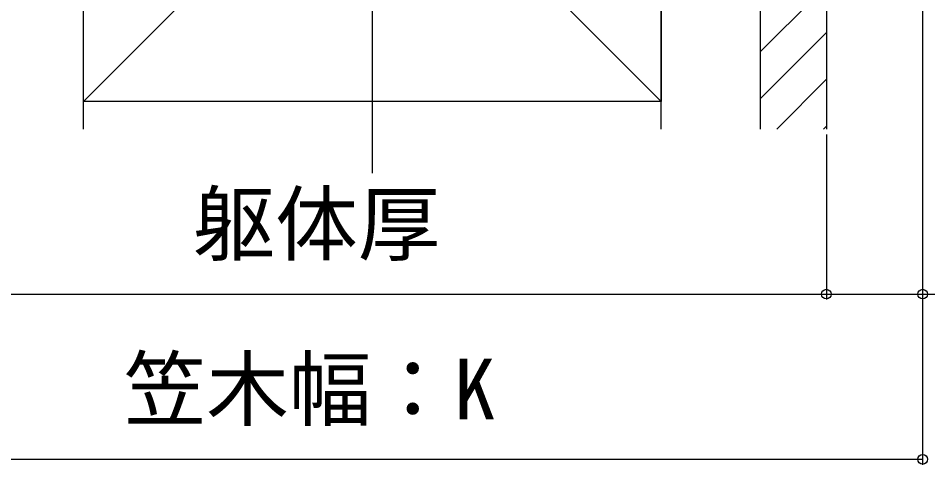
# Model space of a CAD drawing. Units: millimetres, scale not verified. Extents: x -875 to 875, y -1300 to 1293.
# Drawn here: x -674.4 to -509.1, y -64.8 to 16.3 of the extents above; entities that cross this region are included whole.
import ezdxf
from ezdxf.enums import TextEntityAlignment as Align

# ---------------------------------------------------------------- set-up
doc = ezdxf.new("R2010")
doc.units = ezdxf.units.MM
doc.header["$LTSCALE"] = 8
for name, color, linetype in [('0-6_YKK_D', 6, 'Continuous'), ('0-8_YSS_K', 3, 'Continuous'), ('0-9_YSS_KE', 3, 'Continuous')]:
    doc.layers.add(name, color=color, linetype=linetype)
doc.styles.add('ＭＳ ゴシック', font='')
doc.styles.get('ＭＳ ゴシック').set_extended_font_data('MS Gothic')

msp = doc.modelspace()

# ---------------------------------------------------------------- linework, layer by layer
at = {"layer": '0-6_YKK_D'}
for p, q in [((-510.023, 75.699), (-510.023, -34.801)), ((-510.023, 75.699), (-510.023, -64.801)), ((-527.523, -4.801), (-527.523, -34.801)), ((-527.523, -4.801), (-527.523, -34.801)), ((-692.523, -33.801), (-527.523, -33.801)), ((-710.023, -63.801), (-510.023, -63.801))]:
    msp.add_line(p, q, dxfattribs=at)
msp.add_lwpolyline([(-527.523, -33.801), (-510.023, -33.801), (-383.023, -33.801)], dxfattribs=at)
for centre in [(-527.523, -33.801), (-527.523, -33.801), (-510.023, -33.801), (-510.023, -63.801)]:
    msp.add_circle(centre, 0.875, dxfattribs=at)
at = {"layer": '0-8_YSS_K'}
for p, q in [((-610.023, -11.801), (-610.023, 531.199)), ((-662.523, 106.199), (-557.523, 1.199)), ((-557.523, 106.199), (-662.523, 1.199)), ((-662.523, -3.801), (-662.523, 106.199)), ((-557.523, -3.801), (-557.523, 106.199)), ((-539.523, 106.199), (-539.523, -3.801)), ((-527.523, 22.193), (-539.523, 10.193)), ((-527.523, 13.707), (-539.523, 1.707)), ((-527.523, 5.222), (-536.547, -3.801)), ((-527.523, -3.263), (-528.061, -3.801))]:
    msp.add_line(p, q, dxfattribs=at)
for points in [[(-557.523, 106.199), (-539.523, 106.199), (-539.523, -3.801)], [(-539.523, 106.199), (-527.523, 106.199), (-527.523, -3.801)]]:
    msp.add_lwpolyline(points, dxfattribs=at)
at = {"layer": '0-9_YSS_KE'}
msp.add_lwpolyline([(-662.523, 106.199), (-557.523, 106.199), (-557.523, 1.199), (-662.523, 1.199)], close=True, dxfattribs=at)

# ---------------------------------------------------------------- texts
at = {"layer": '0-6_YKK_D', "style": 'ＭＳ ゴシック'}
for s, p in [('躯体厚', (-642.665, -29.841)), ('笠木幅：K', (-655.194, -59.841))]:
    msp.add_text(s, height=11, dxfattribs=at).set_placement(p, align=Align.BOTTOM_LEFT)

doc.saveas('drawing.dxf')
